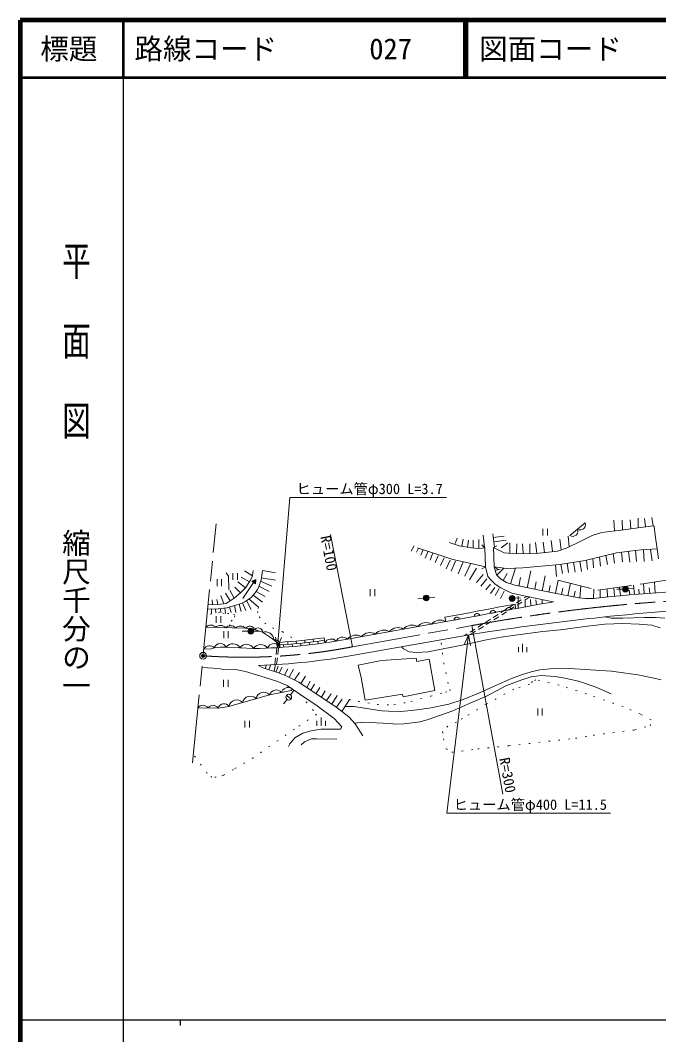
# Model space of a CAD drawing. Units: millimetres, scale not verified. Extents: x 40000 to 680000, y 20000 to 380000.
# Drawn here: x 40000 to 151848, y 202409 to 380000 of the extents above; entities that cross this region are included whole.
import ezdxf
from ezdxf.enums import TextEntityAlignment as Align

# ---------------------------------------------------------------- set-up
doc = ezdxf.new("R2010")
doc.units = ezdxf.units.MM
doc.header["$LTSCALE"] = 1000
doc.header["$PDMODE"] = 32
doc.header["$PDSIZE"] = 500
for name, pattern in [('CHAIN', [18.5, 12, -1.5, 3.5, -1.5]), ('DASHED', [7.5, 6, -1.5]), ('DOTTED', [1.75, 0.25, -1.5])]:
    doc.linetypes.add(name, pattern=pattern)
for name, color, linetype, lineweight in [('M-BGD', 7, 'Continuous', 13), ('M-BMK', 2, 'CHAIN', 13), ('M-BMK-SRVR', 3, 'Continuous', 13), ('M-STR-HTXT', 7, 'Continuous', 13), ('M-TTL', 2, 'Continuous', 140), ('M-TTL-BAND', 7, 'Continuous', 25), ('M-TTL-LINE', 7, 'Continuous', 50)]:
    doc.layers.add(name, color=color, linetype=linetype, lineweight=lineweight)
doc.layers.add('M-OTRS', color=6, linetype='Continuous')
doc.layers.add('M-TTL-TXT', color=7, linetype='Continuous')
doc.styles.add('@ＭＳ ゴシック', font='')
doc.styles.add('ＭＳ ゴシック', font='')
doc.styles.get('@ＭＳ ゴシック').set_extended_font_data('@MS Gothic')
doc.styles.get('ＭＳ ゴシック').set_extended_font_data('MS Gothic')

msp = doc.modelspace()

# ---------------------------------------------------------------- hatches: boundary and pattern name
at = {"layer": 'M-BGD'}
for points in [[(81209, 281334), (81242, 282088), (80550, 281787)], [(145507, 280388, -1), (146507, 280388, -0.41421), (146007, 279888, -0.41421)], [(110624, 278820, -1), (111620, 278911, -1)], [(125659, 278727, -1), (126655, 278818, -1)], [(79879, 273056, -1), (80879, 273056, -0.41421), (80379, 272556, -0.41421)]]:
    msp.add_hatch(color=256, dxfattribs=at).paths.add_polyline_path(points)

# ---------------------------------------------------------------- linework, layer by layer
for p, q in [((136302, 289778), (138953, 292034)), ((144012, 292502), (144094, 290593)), ((145420, 292473), (145518, 290767)), ((146872, 292560), (146983, 290964)), ((148232, 292843), (148272, 291140)), ((149334, 292803), (149537, 291312)), ((121085, 289861), (121314, 287705)), ((123075, 287784), (122783, 290120)), ((124784, 289700), (122866, 289461)), ((131571, 290988), (131571, 289788)), ((132371, 290988), (132371, 289788)), ((135963, 289706), (136172, 287838)), ((108455, 287090), (108978, 288010)), ((116204, 288420), (116527, 289354)), ((117584, 289191), (117376, 287907)), ((118533, 289013), (118329, 287753)), ((119363, 289010), (119346, 287618)), ((120324, 289104), (120327, 287553)), ((125133, 288965), (122962, 288694)), ((125413, 288519), (124239, 287622)), ((125750, 288506), (125759, 286681)), ((126999, 288336), (126952, 286605)), ((127966, 288354), (128078, 286625)), ((129246, 288336), (129277, 286647)), ((130287, 288596), (130500, 286680)), ((131629, 288634), (131830, 286828)), ((133026, 288933), (133242, 286985)), ((134500, 289182), (134729, 287291)), ((109386, 286859), (109746, 287606)), ((110160, 286352), (110578, 287333)), ((110930, 285844), (111434, 287051)), ((111825, 285462), (112258, 286780)), ((112695, 285096), (113223, 286246)), ((141667, 284434), (141472, 286043)), ((142846, 284747), (142571, 286307)), ((144098, 284940), (143867, 286646)), ((145527, 285171), (145337, 286893)), ((146789, 285144), (146580, 287030)), ((147977, 285236), (147765, 287160)), ((149298, 285274), (149163, 287296)), ((150697, 285375), (150419, 287379)), ((113621, 284567), (114269, 285896)), ((114616, 283956), (115310, 285500)), ((115506, 283557), (116266, 285292)), ((116740, 283074), (117570, 285220)), ((117860, 282688), (118925, 284953)), ((133936, 282653), (133746, 284659)), ((134967, 283141), (134703, 284761)), ((136066, 283300), (135799, 284939)), ((137180, 283373), (136896, 285118)), ((138294, 283512), (138003, 285298)), ((139399, 283834), (139200, 285512)), ((140442, 284121), (140316, 285772)), ((77235, 283228), (77235, 282028)), ((78035, 283228), (78035, 282028)), ((78723, 282498), (80157, 281671)), ((79302, 283626), (80658, 282746)), ((84724, 282009), (82225, 282373)), ((84737, 283295), (82416, 283685)), ((118725, 282070), (119926, 284112)), ((119948, 281560), (121069, 282985)), ((123209, 283673), (124064, 283895)), ((123467, 282839), (124701, 284103)), ((124567, 281936), (125307, 283162)), ((125864, 281352), (126744, 284077)), ((127329, 280963), (127627, 282452)), ((128819, 280665), (129414, 283644)), ((131439, 280142), (131963, 282762)), ((74477, 282133), (74477, 280933)), ((75277, 282133), (75277, 280933)), ((77567, 280782), (78602, 279766)), ((78121, 281671), (79482, 280662)), ((80880, 281561), (78975, 278793)), ((81242, 282088), (80550, 281787)), ((80550, 281787), (81209, 281334)), ((81242, 282088), (81209, 281334)), ((83609, 279995), (81819, 280916)), ((84071, 280924), (82102, 281822)), ((120699, 280905), (121750, 282212)), ((121579, 280267), (122372, 281307)), ((122378, 279622), (123118, 280715)), ((130129, 280404), (130391, 281714)), ((132592, 279911), (132823, 281064)), ((133745, 279681), (134206, 281987)), ((135938, 279242), (136376, 281435)), ((138030, 278848), (138202, 280971)), ((144113, 279159), (144008, 280620)), ((145127, 279259), (145001, 280760)), ((147575, 279480), (147440, 281112)), ((149325, 279625), (149181, 281375)), ((150266, 279703), (150189, 280644)), ((151208, 279778), (151079, 281662)), ((75108, 279279), (75653, 277836)), ((75966, 279704), (76759, 278349)), ((76703, 280211), (77474, 278821)), ((82409, 278146), (80814, 279369)), ((82904, 279130), (81313, 280003)), ((101319, 280396), (101319, 279196)), ((102119, 280396), (102119, 279196)), ((110624, 278820), (109628, 278729)), ((111620, 278911), (112616, 279002)), ((123171, 279289), (123895, 280549)), ((124122, 278788), (124783, 280057)), ((126655, 278818), (127651, 278909)), ((127195, 277078), (127199, 279183)), ((128269, 278873), (128713, 279154)), ((128396, 278480), (129278, 279038)), ((134842, 279462), (135061, 280558)), ((136982, 279034), (137191, 280078)), ((140414, 278760), (140499, 280387)), ((141563, 278889), (141576, 280276)), ((142874, 279031), (142794, 280448)), ((145507, 280388), (144507, 280388)), ((146504, 280444), (147498, 280555)), ((146759, 279412), (146691, 280229)), ((148450, 279552), (148378, 280428)), ((73630, 278519), (73672, 277679)), ((74451, 278586), (74588, 277725)), ((75925, 276146), (75825, 277100)), ((76948, 276342), (76668, 277280)), ((77776, 276347), (77503, 277529)), ((78709, 276494), (78326, 277775)), ((79512, 276685), (78926, 278036)), ((80478, 276823), (79634, 278436)), ((81747, 277254), (80069, 278719)), ((125564, 277163), (126409, 277697)), ((125691, 276770), (126536, 277304)), ((126745, 276995), (126683, 277798)), ((126917, 278018), (127762, 278553)), ((127043, 277625), (127888, 278159)), ((128438, 277306), (128425, 278499)), ((129463, 277492), (129385, 278609)), ((130417, 277665), (130344, 278541)), ((131453, 277851), (131423, 278599)), ((73516, 276113), (73476, 276919)), ((74250, 276250), (74215, 276955)), ((74314, 275702), (74314, 274502)), ((75159, 276325), (75086, 277023)), ((75114, 275702), (75114, 274502)), ((97313, 271681), (118838, 275508)), ((119533, 275641), (120506, 275827)), ((122309, 276169), (123282, 276352)), ((122860, 275453), (123705, 275987)), ((122986, 275059), (123832, 275594)), ((124212, 276308), (125057, 276842)), ((124339, 275915), (125184, 276449)), ((125057, 276676), (126029, 276870)), ((115983, 275000), (116959, 275173)), ((120155, 273742), (121000, 274277)), ((120282, 273349), (121127, 273884)), ((121507, 274597), (122353, 275132)), ((121634, 274204), (122479, 274739)), ((75644, 273044), (75644, 271844)), ((76444, 273044), (76444, 271844)), ((79879, 273056), (78879, 273056)), ((80879, 273056), (81879, 273056)), ((93341, 271020), (93211, 271910)), ((98461, 268846), (119362, 272554)), ((117852, 272286), (118296, 272566)), ((118803, 272887), (119648, 273422)), ((118892, 272470), (119775, 273028)), ((84805, 268980), (84934, 270163)), ((85109, 268998), (85238, 270181)), ((85494, 270197), (85436, 271095)), ((86171, 270243), (86139, 270692)), ((86887, 270748), (86855, 271194)), ((86919, 270296), (86919, 270299)), ((87667, 270361), (87635, 270810)), ((88382, 270878), (88350, 271327)), ((89160, 270502), (89128, 270951)), ((89875, 271031), (89843, 271480)), ((90653, 270666), (90620, 271115)), ((91366, 271206), (91310, 271653)), ((92166, 270856), (92110, 271302)), ((127258, 269366), (127258, 270266)), ((128008, 269366), (128008, 270866)), ((128758, 269366), (128758, 270266)), ((84612, 267200), (84741, 268383)), ((84916, 267218), (85044, 268401)), ((82931, 266542), (83088, 267122)), ((83555, 266340), (83914, 267162)), ((84494, 266035), (84683, 267204)), ((84818, 265930), (85168, 266930)), ((85351, 265749), (85874, 266757)), ((86278, 265365), (86866, 266491)), ((87097, 264993), (87888, 266413)), ((88060, 264510), (88920, 265819)), ((89163, 263898), (89958, 265153)), ((75603, 264514), (75603, 263314)), ((76403, 264514), (76403, 263314)), ((90189, 263214), (90807, 264298)), ((90891, 262746), (91539, 263782)), ((91819, 262127), (92505, 263194)), ((86730, 261109), (86120, 260316)), ((86638, 261810), (87431, 261200)), ((87339, 261902), (87949, 262694)), ((92755, 261503), (93432, 262617)), ((93627, 260922), (94458, 262112)), ((94575, 260290), (95518, 261767)), ((95399, 259740), (96402, 261175)), ((96346, 259006), (97664, 261082)), ((130642, 259503), (130642, 258303)), ((131442, 259503), (131442, 258303)), ((92728, 256454), (92728, 257954)), ((79331, 257378), (79331, 256178)), ((80131, 257378), (80131, 256178)), ((91978, 256454), (91978, 257354)), ((93478, 256454), (93478, 257354))]:
    msp.add_line(p, q, dxfattribs=at)
for points in [[(122903, 287703), (124784, 286744), (126952, 286605), (130382, 286667), (134125, 287083), (135784, 287654), (138180, 288784), (140183, 289817), (141856, 290320), (145684, 290788), (150860, 291492)], [(151801, 285734), (151551, 287455), (151223, 289880), (151035, 291379), (150860, 291492), (150611, 292971)], [(121394, 287629), (120327, 287553), (119028, 287640), (116867, 287990), (115108, 288582)], [(120852, 288146), (121394, 287629), (121507, 284342), (120835, 283968)], [(123494, 287980), (122903, 287703), (123038, 284329), (123699, 283827)], [(121507, 284342), (118446, 285023), (115757, 285629), (109567, 287665)], [(123038, 284329), (125248, 284028), (128044, 284118), (134535, 284734), (138941, 285451), (142291, 286234), (144429, 286793), (146767, 287051), (148764, 287269), (151551, 287455)], [(133408, 278200), (132170, 278446), (128527, 279192), (126138, 279690), (125254, 280104), (124184, 280628), (123203, 281304), (122472, 281963), (121914, 282612), (121507, 284342)], [(123038, 284329), (123412, 282893), (124109, 282213), (125161, 281579), (126642, 281100), (133569, 279696), (137830, 278864), (139026, 278767), (140414, 278760)], [(72837, 276887), (74646, 276977), (76192, 277138), (78318, 277773), (79214, 278161), (80463, 278976), (81165, 279762), (81538, 280370), (81803, 280886), (82180, 282066), (82416, 283685)], [(72911, 277641), (74588, 277725), (76045, 277877), (77474, 278821), (78607, 279771), (79482, 280662), (80241, 281797), (80508, 282363), (80658, 282746), (80809, 283690)], [(118693, 276294), (114401, 275533), (114541, 274745)], [(142389, 275554), (143491, 275343), (145540, 275359), (149361, 275449), (151305, 275471), (152937, 275338)], [(72530, 273782), (79440, 273554), (81059, 273362), (82452, 272853), (84185, 271724), (85465, 270646)], [(106790, 270323), (107162, 269938), (108146, 269423), (109425, 269320), (111455, 269429), (118256, 270794), (121684, 271515), (124256, 272004), (126669, 272352), (131565, 272992), (134612, 273270), (139359, 273919), (142400, 274260), (145556, 274385), (148440, 274279), (150627, 274080), (152092, 273621)], [(72149, 269935), (73244, 269921), (73995, 270139), (74992, 270253), (76083, 270229), (80864, 270008)], [(71835, 266756), (72812, 266618), (74797, 266530), (75558, 266344), (77986, 266260), (79457, 266008), (82161, 265207), (84962, 264327), (86752, 263534), (88630, 262281), (91988, 259956), (94970, 257782), (96360, 256326), (96083, 255923), (94765, 255927), (92629, 255909), (90948, 255635), (89501, 255227), (88074, 254381), (87203, 253310), (87009, 252861)], [(81713, 267069), (82385, 266720), (85253, 265789), (86718, 265183), (88804, 264137), (95516, 259662), (97569, 258036), (98685, 256859), (99999, 254704)], [(96909, 259893), (98473, 259849), (99931, 259654), (101740, 259353), (103349, 259109), (104507, 259049), (106533, 259009), (108605, 259148), (111622, 259564), (115076, 260284), (117593, 261080), (120478, 262283), (123410, 263630), (126046, 264797), (127796, 265413), (129524, 265965), (130994, 266297), (132836, 266458), (136239, 266509), (143585, 266034), (148206, 265391), (150728, 264874), (152284, 264544)], [(98584, 256965), (99984, 257126), (104734, 256903), (105813, 256747), (107252, 256838), (110073, 257212), (111429, 257569), (115776, 259134), (118927, 260499), (121660, 261684), (125056, 263467), (127845, 264563), (129513, 265065), (131269, 265288), (133702, 265145), (135087, 264895), (137819, 264279), (140718, 263339), (143494, 262085)], [(71129, 259616), (74672, 259605), (76560, 259875), (83676, 261893), (85767, 262317), (87471, 262642), (87691, 262908)], [(89199, 253142), (89817, 253682), (91017, 254216), (91895, 254234), (95438, 254160)]]:
    msp.add_lwpolyline(points, dxfattribs=at)
at = {"layer": 'M-BGD', "linetype": 'DASHED'}
for points in [[(134185, 281993), (141165, 280217), (149118, 281342), (156912, 282543), (170275, 283660), (175375, 284240), (181381, 284748), (185511, 284983), (189881, 284855), (195293, 284517), (197416, 284167)], [(76534, 280336), (76464, 282692), (76062, 283279)]]:
    msp.add_lwpolyline(points, dxfattribs=at)
at = {"layer": 'M-BGD', "linetype": 'DOTTED'}
for points in [[(81747, 277254), (81556, 276482), (81879, 275581), (82834, 274479), (84165, 273619), (85873, 272974), (88523, 271343)], [(76586, 273994), (76970, 274803), (77531, 275483), (77613, 275923), (76524, 276128), (75728, 276152), (74968, 276383), (73516, 276113), (72734, 275851)], [(97664, 261082), (99179, 260767), (102528, 260240), (105462, 260139), (108423, 260742), (111939, 261688), (114476, 262376), (115313, 262606), (114960, 263894), (114216, 267267), (113660, 271542)], [(88979, 262039), (91915, 258517), (88035, 255907), (83714, 252927), (80825, 250887), (77343, 248865), (75577, 247809), (74329, 247491), (73558, 247476), (72745, 248152), (70326, 251494)]]:
    msp.add_lwpolyline(points, dxfattribs=at)
at = {"layer": 'M-BGD'}
msp.add_lwpolyline([(99202, 267097), (99714, 264966), (100433, 260997), (106977, 262039), (107058, 261533), (112632, 262694), (111641, 268139), (109475, 267745), (109334, 268314), (105846, 268074), (103270, 267912)], close=True, dxfattribs=at)
at = {"layer": 'M-BGD', "linetype": 'DOTTED'}
msp.add_lwpolyline([(121626, 260277), (117475, 257761), (116402, 257153), (114910, 256405), (113964, 255469), (114138, 254217), (114610, 252483), (115583, 251857), (120131, 252430), (125604, 252986), (137254, 254304), (140362, 254847), (147660, 255758), (150353, 256497), (150496, 257529), (148609, 258556), (145644, 259847), (139198, 262058), (134391, 263627), (130334, 264539), (129740, 264263), (129229, 263799), (126466, 262894)], close=True, dxfattribs=at)
at = {"layer": 'M-BGD'}
for centre in [(146007, 280388), (111122, 278866), (126157, 278772), (80379, 273056), (87035, 261505)]:
    msp.add_circle(centre, 500, dxfattribs=at)
for centre, radius, start, end in [((138096, 291698), 920, 239.38469, 21.39418), ((136770, 290570), 920, 239.38469, 21.39418), ((170901, 13501), 267005, 91.12805, 96.55655), ((312216, -730352), 1025079, 100.42765, 100.88212), ((312216, -730352), 1024279, 100.05362, 100.88244), ((189753, -177877), 455897, 93.14536, 98.88207), ((125562, 276678), 505, 22.46428, 180.12247), ((116488, 274990), 505, 21.25178, 178.90997), ((120038, 275638), 505, 21.99846, 179.65665), ((122814, 276164), 505, 21.83721, 179.4954), ((73367, 272956), 1176, 40.83268, 135.40156), ((75095, 272899), 1176, 40.83268, 135.40156), ((76823, 272842), 1176, 40.83268, 135.40156), ((78550, 272785), 1176, 40.83268, 135.40156), ((80189, 272948), 964, 25.48959, 140.98379), ((81654, 272832), 798, 1.52536, 138.30432), ((106187, 271729), 1959, 60.29302, 139.86872), ((108648, 272167), 1959, 60.29302, 139.86872), ((111109, 272604), 1959, 60.29302, 139.86872), ((113570, 273042), 1959, 60.29302, 139.86872), ((82944, 271480), 1459, 2.43151, 109.71396), ((79157, 368493), 97600, 273.68914, 278.27958), ((96464, 270718), 1278, 48.81367, 151.2657), ((98804, 270417), 1959, 60.29302, 139.86872), ((101265, 270854), 1959, 60.29302, 139.86872), ((103726, 271292), 1959, 60.29302, 139.86872), ((73150, 269331), 1169, 43.72231, 148.88347), ((75057, 269776), 1122, 23.7947, 161.11644), ((77246, 269480), 1384, 27.49197, 147.21317), ((79637, 269369), 1384, 27.49197, 147.21317), ((82105, 269230), 1464, 35.4726, 147.9303), ((79157, 368493), 98500, 270.99332, 280.62212), ((84420, 269689), 1188, 25.2889, 160.80983), ((84539, 270437), 1113, 36.23738, 97.09327), ((79157, 368493), 98050, 273.68914, 278.27958), ((94462, 270407), 1278, 46.38122, 151.35713), ((77911, 382717), 115711, 271.88338, 280.2302), ((86916, 261999), 1192, 62.56005, 164.52619), ((80273, 260335), 1358, 40.64864, 171.02283), ((82646, 261008), 1358, 40.64864, 171.02283), ((84830, 261570), 1198, 38.57062, 164.37393), ((72013, 259002), 1076, 34.44269, 145.18305), ((73785, 258996), 1076, 34.44269, 145.18305), ((75680, 259288), 1057, 33.71328, 162.55391), ((77901, 259663), 1358, 40.64864, 171.02283)]:
    msp.add_arc(centre, radius, start, end, dxfattribs=at)
at = {"layer": 'M-BMK'}
for p, q in [((70177, 249986), (74316, 291843)), ((98176, 270318), (119100, 274031))]:
    msp.add_line(p, q, dxfattribs=at)
for centre, radius, start, end in [((173232, -21045), 300000, 91.63048, 100.39533), ((79157, 368493), 100000, 265.91445, 280.96411)]:
    msp.add_arc(centre, radius, start, end, dxfattribs=at)
at = {"layer": 'M-BMK-SRVR'}
msp.add_circle((72032, 268747), 600, dxfattribs=at)
at = {"layer": 'M-OTRS'}
msp.add_point((72032, 268747), dxfattribs=at)
msp.add_point((72032, 268747), dxfattribs=at)
at = {"layer": 'M-STR-HTXT'}
for p, q in [((85091, 270172), (87228, 296455)), ((87228, 296455), (114643, 296455)), ((98176, 270318), (94372, 289956)), ((124513, 244523), (119100, 274031)), ((85091, 270172), (84699, 272010)), ((85091, 270172), (85775, 271922)), ((118535, 272407), (114744, 241178)), ((118535, 272407), (117782, 270685)), ((118535, 272407), (118855, 270555)), ((114744, 241178), (143409, 241178))]:
    msp.add_line(p, q, dxfattribs=at)
at = {"layer": 'M-TTL'}
for p, q in [((40000, 380000), (40000, 20000)), ((680000, 380000), (40000, 380000))]:
    msp.add_line(p, q, dxfattribs=at)
at = {"layer": 'M-TTL-BAND'}
for p, q in [((58000, 370000), (58000, 20000)), ((40000, 205000), (579000, 205000)), ((68000, 205000), (68000, 204000))]:
    msp.add_line(p, q, dxfattribs=at)
at = {"layer": 'M-TTL-LINE'}
for p, q in [((58000, 380000), (58000, 370000)), ((117750, 380000), (117750, 370000)), ((118250, 380000), (118250, 370000)), ((40000, 370000), (680000, 370000))]:
    msp.add_line(p, q, dxfattribs=at)

# ---------------------------------------------------------------- texts
at = {"layer": 'M-STR-HTXT', "style": 'ＭＳ ゴシック'}
for s, p in [('ヒューム管φ300 L=3.7', (88393, 296505)), ('ヒューム管φ400 L=11.5', (115909, 241228))]:
    msp.add_text(s, height=1833, dxfattribs=at).set_placement(p, align=Align.BOTTOM_LEFT)
msp.add_text('R=100', height=1833, rotation=280.964, dxfattribs=at).set_placement((94372, 289956), align=Align.TOP_LEFT)
msp.add_text('R=300', height=1833, rotation=280.688, dxfattribs=at).set_placement((124513, 244523), align=Align.BOTTOM_RIGHT)
at = {"layer": 'M-TTL-BAND', "style": '@ＭＳ ゴシック', "width": 1.4}
msp.add_text('平  面  図', height=3666, rotation=270, dxfattribs=at).set_placement((49777, 306475), align=Align.MIDDLE_RIGHT)
at = {"layer": 'M-TTL-BAND', "style": '@ＭＳ ゴシック'}
msp.add_text('縮尺千分の一', height=3666, rotation=270, dxfattribs=at).set_placement((49777, 261030), align=Align.MIDDLE_RIGHT)
at = {"layer": 'M-TTL-TXT', "style": 'ＭＳ ゴシック'}
msp.add_text('標題', height=3666, dxfattribs=at).set_placement((48500, 375000), align=Align.MIDDLE_CENTER)
for s, p in [('路線コード', (60000, 375000)), ('027', (101142, 375000)), ('図面コード', (120380, 375000))]:
    msp.add_text(s, height=3666, dxfattribs=at).set_placement(p, align=Align.MIDDLE_LEFT)

doc.saveas('drawing.dxf')
